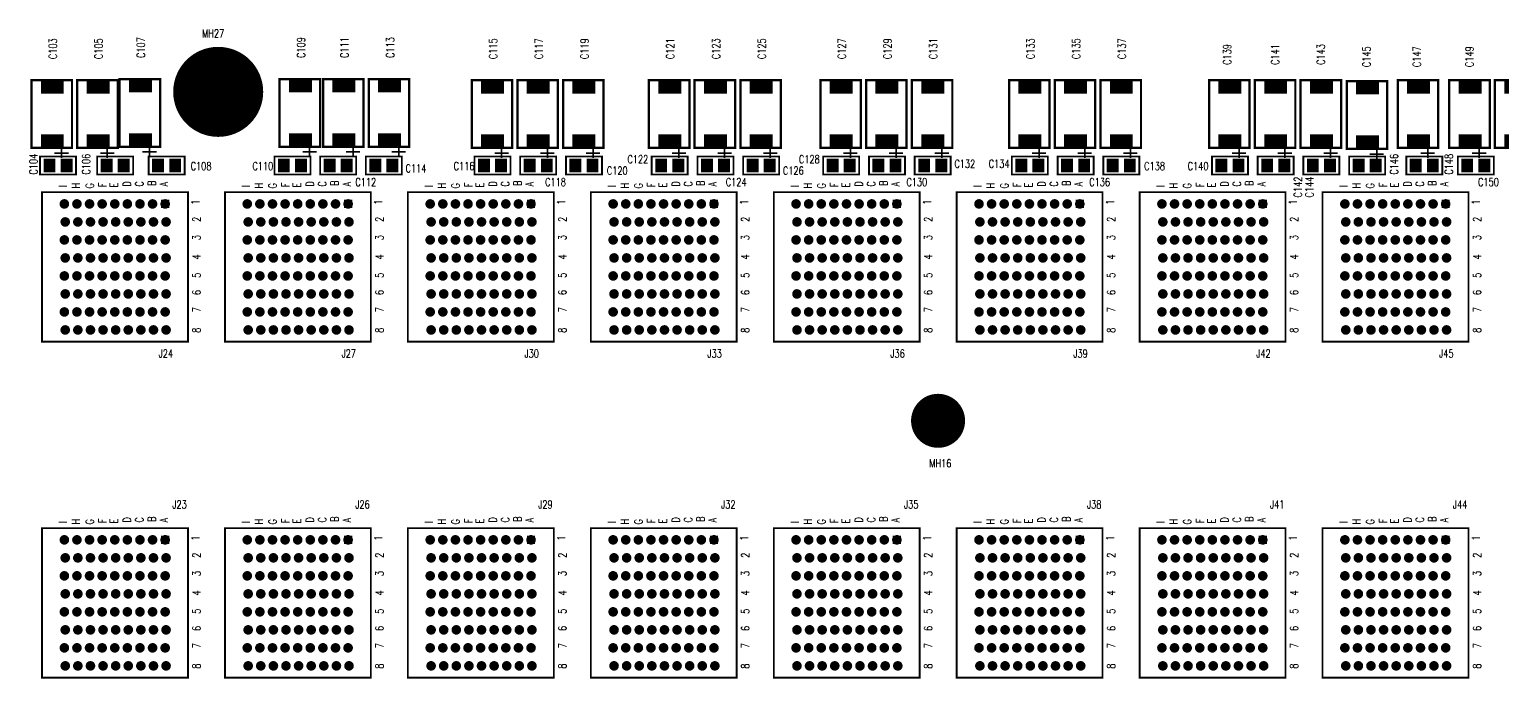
# Model space of a CAD drawing. Extents: x -1 to 432, y 0 to 280.
# Drawn here: x 114.9 to 278.6, y 104.3 to 176.4 of the extents above; entities that cross this region are included whole.
import ezdxf

# ---------------------------------------------------------------- set-up
doc = ezdxf.new("R2010")
doc.units = 0
for name, color, linetype in [('DRIL_NPLTE_THRU_01', 176, 'CONTINUOUS'), ('DRIL_PLTE_THRU_01', 176, 'CONTINUOUS'), ('DRIL_SYMBOL', 2, 'CONTINUOUS'), ('PADS_INNER', 5, 'CONTINUOUS'), ('PADS_TOP', 5, 'CONTINUOUS'), ('PADS_XR_21', 4, 'CONTINUOUS'), ('PADS_XR_23', 4, 'CONTINUOUS'), ('PADS_XR_28', 4, 'CONTINUOUS'), ('PART_NAME_26', 255, 'CONTINUOUS'), ('PART_TOP_2DLINE_26', 222, 'CONTINUOUS'), ('PART_TOP_TEXT_26', 222, 'CONTINUOUS')]:
    doc.layers.add(name, color=color, linetype=linetype)
doc.styles.add('W0$127', font='simplex', dxfattribs={"width": 0.75})
doc.styles.add('W0$254', font='simplex', dxfattribs={"width": 0.75})

# ---------------------------------------------------------------- blocks, each defined once
blk = doc.blocks.new('SMOOTH_0$2032')
at = {"const_width": 0.1016}
blk.add_lwpolyline([(-0.0508, 0, 1), (0.0508, 0, 1)], format="xyb", close=True, dxfattribs=at)
blk = doc.blocks.new('PART_BODY_TOP_6')
at = {"layer": 'PART_TOP_2DLINE_26', "const_width": 0.2032}
blk.add_lwpolyline([(-8.3058, 8.128), (8.3058, 8.128), (8.3058, -8.0772), (-8.3058, -8.0772)], close=True, dxfattribs=at)
at = {"layer": 'PART_TOP_2DLINE_26'}
for p in [(-8.3058, 8.128), (8.3058, 8.128), (-8.3058, -8.0772), (8.3058, -8.0772)]:
    blk.add_blockref('SMOOTH_0$2032', p, dxfattribs=at)
at = {"layer": 'PART_TOP_TEXT_26', "style": 'W0$127', "width": 0.75}
for s, p in [('I', (8.8646, 5.3594)), ('G', (8.7122, 2.3876)), ('H', (8.7122, 3.9116)), ('F', (8.8646, 0.9652)), ('E', (8.8138, -0.3048)), ('D', (8.9154, -1.7526)), ('C', (8.9154, -3.1242)), ('B', (8.9916, -4.4958)), ('A', (8.9408, -5.842)), ('8', (-7.3152, -9.4742)), ('7', (-5.0292, -9.4742)), ('6', (-3.1242, -9.4742)), ('5', (-1.2192, -9.4742)), ('4', (0.8128, -9.4742)), ('3', (2.9718, -9.4742)), ('2', (5.0038, -9.4742)), ('1', (6.9088, -9.3472))]:
    blk.add_text(s, height=0.889, dxfattribs=at).set_placement(p)
blk = doc.blocks.new('DRIL_SYMBOL_0$5')
at = {"layer": 'DRIL_SYMBOL', "const_width": 0.0508}
for points in [[(-0.254, 0), (0.254, 0)], [(0, -0.254), (0, 0.254)]]:
    blk.add_lwpolyline(points, dxfattribs=at)
blk = doc.blocks.new('DRIL_HOLE_0$5')
at = {"const_width": 0.25}
blk.add_lwpolyline([(-0.125, 0, 1), (0.125, 0, 1)], format="xyb", close=True, dxfattribs=at)
blk.add_blockref('DRIL_SYMBOL_0$5', (0, 0))
blk = doc.blocks.new('PAD_2')
at = {"const_width": 0.4572}
blk.add_lwpolyline([(0, -0.2286, 1), (0, 0.2286, 1)], format="xyb", close=True, dxfattribs=at)
blk = doc.blocks.new('PAD_3')
at = {"const_width": 0.5334}
blk.add_lwpolyline([(0, -0.2667, 1), (0, 0.2667, 1)], format="xyb", close=True, dxfattribs=at)
blk = doc.blocks.new('STK_TOP_374')
at = {"layer": 'DRIL_PLTE_THRU_01'}
blk.add_blockref('DRIL_HOLE_0$5', (0, 0), dxfattribs=at)
at = {"layer": 'PADS_INNER'}
blk.add_blockref('PAD_2', (0, 0), dxfattribs=at)
at = {"layer": 'PADS_TOP'}
blk.add_blockref('PAD_2', (0, 0), dxfattribs=at)
at = {"layer": 'PADS_XR_21'}
blk.add_blockref('PAD_3', (0, 0), dxfattribs=at)
at = {"layer": 'PADS_XR_28'}
blk.add_blockref('PAD_3', (0, 0), dxfattribs=at)
blk = doc.blocks.new('PAD_4')
at = {"const_width": 0.9144}
blk.add_lwpolyline([(-0.4572, 0), (0.4572, 0)], dxfattribs=at)
blk = doc.blocks.new('STK_TOP_377')
at = {"layer": 'DRIL_PLTE_THRU_01'}
blk.add_blockref('DRIL_HOLE_0$5', (0, 0), dxfattribs=at)
at = {"layer": 'PADS_INNER'}
blk.add_blockref('PAD_2', (0, 0), dxfattribs=at)
at = {"layer": 'PADS_TOP'}
blk.add_blockref('PAD_4', (0, 0), dxfattribs=at)
at = {"layer": 'PADS_XR_21'}
blk.add_blockref('PAD_3', (0, 0), dxfattribs=at)
at = {"layer": 'PADS_XR_28'}
blk.add_blockref('PAD_3', (0, 0), dxfattribs=at)
blk = doc.blocks.new('SYM_TOP_8')
for name, p in [('PART_BODY_TOP_6', (0, 0)), ('STK_TOP_374', (-7, 5.55)), ('STK_TOP_374', (-5, 5.65)), ('STK_TOP_374', (-3, 5.55)), ('STK_TOP_374', (-1, 5.65)), ('STK_TOP_374', (1, 5.55)), ('STK_TOP_374', (3, 5.65)), ('STK_TOP_374', (5, 5.55)), ('STK_TOP_374', (7, 5.65)), ('STK_TOP_374', (-7, 4.15)), ('STK_TOP_374', (-7, 2.75)), ('STK_TOP_374', (-5, 4.25)), ('STK_TOP_374', (-5, 2.85)), ('STK_TOP_374', (-3, 4.15)), ('STK_TOP_374', (-3, 2.75)), ('STK_TOP_374', (-1, 4.25)), ('STK_TOP_374', (-1, 2.85)), ('STK_TOP_374', (1, 4.15)), ('STK_TOP_374', (1, 2.75)), ('STK_TOP_374', (3, 4.25)), ('STK_TOP_374', (3, 2.85)), ('STK_TOP_374', (5, 4.15)), ('STK_TOP_374', (5, 2.75)), ('STK_TOP_374', (7, 4.25)), ('STK_TOP_374', (7, 2.85)), ('STK_TOP_374', (-7, 1.35)), ('STK_TOP_374', (-5, 1.45)), ('STK_TOP_374', (-3, 1.35)), ('STK_TOP_374', (-1, 1.45)), ('STK_TOP_374', (1, 1.35)), ('STK_TOP_374', (3, 1.45)), ('STK_TOP_374', (5, 1.35)), ('STK_TOP_374', (7, 1.45)), ('STK_TOP_374', (-7, -0.05)), ('STK_TOP_374', (-5, 0.05)), ('STK_TOP_374', (-3, -0.05)), ('STK_TOP_374', (-1, 0.05)), ('STK_TOP_374', (1, -0.05)), ('STK_TOP_374', (3, 0.05)), ('STK_TOP_374', (5, -0.05)), ('STK_TOP_374', (7, 0.05)), ('STK_TOP_374', (-7, -1.45)), ('STK_TOP_374', (-5, -1.35)), ('STK_TOP_374', (-3, -1.45)), ('STK_TOP_374', (-1, -1.35)), ('STK_TOP_374', (1, -1.45)), ('STK_TOP_374', (3, -1.35)), ('STK_TOP_374', (5, -1.45)), ('STK_TOP_374', (7, -1.35)), ('STK_TOP_374', (-7, -2.85)), ('STK_TOP_374', (-5, -2.75)), ('STK_TOP_374', (-3, -2.85)), ('STK_TOP_374', (-1, -2.75)), ('STK_TOP_374', (1, -2.85)), ('STK_TOP_374', (3, -2.75)), ('STK_TOP_374', (5, -2.85)), ('STK_TOP_374', (7, -2.75)), ('STK_TOP_374', (-7, -4.25)), ('STK_TOP_374', (-5, -4.15)), ('STK_TOP_374', (-3, -4.25)), ('STK_TOP_374', (-1, -4.15)), ('STK_TOP_374', (1, -4.25)), ('STK_TOP_374', (3, -4.15)), ('STK_TOP_374', (5, -4.25)), ('STK_TOP_374', (7, -4.15)), ('STK_TOP_374', (-7, -5.65)), ('STK_TOP_374', (-5, -5.55)), ('STK_TOP_374', (-3, -5.65)), ('STK_TOP_374', (-1, -5.55)), ('STK_TOP_374', (1, -5.65)), ('STK_TOP_374', (3, -5.55)), ('STK_TOP_374', (5, -5.65)), ('STK_TOP_377', (7, -5.55))]:
    blk.add_blockref(name, p)
blk = doc.blocks.new('PART_TOP_58')
blk.add_blockref('SYM_TOP_8', (0, 0))
at = {"layer": 'PART_NAME_26', "style": 'W0$127', "width": 0.75}
blk.add_text('J23', height=0.889, rotation=270, dxfattribs=at).set_placement((10.49, -6.35))
blk = doc.blocks.new('PART_TOP_59')
blk.add_blockref('SYM_TOP_8', (0, 0))
at = {"layer": 'PART_NAME_26', "style": 'W0$127', "width": 0.75}
blk.add_text('J24', height=0.889, rotation=270, dxfattribs=at).set_placement((-10.066, -4.826))
blk = doc.blocks.new('PART_TOP_60')
blk.add_blockref('SYM_TOP_8', (0, 0))
at = {"layer": 'PART_NAME_26', "style": 'W0$127', "width": 0.75}
blk.add_text('J26', height=0.889, rotation=270, dxfattribs=at).set_placement((10.49, -6.35))
blk = doc.blocks.new('PART_TOP_61')
blk.add_blockref('SYM_TOP_8', (0, 0))
at = {"layer": 'PART_NAME_26', "style": 'W0$127', "width": 0.75}
blk.add_text('J27', height=0.889, rotation=270, dxfattribs=at).set_placement((-10.066, -4.826))
blk = doc.blocks.new('PART_TOP_62')
blk.add_blockref('SYM_TOP_8', (0, 0))
at = {"layer": 'PART_NAME_26', "style": 'W0$127', "width": 0.75}
blk.add_text('J29', height=0.889, rotation=270, dxfattribs=at).set_placement((10.49, -6.35))
blk = doc.blocks.new('PART_TOP_63')
blk.add_blockref('SYM_TOP_8', (0, 0))
at = {"layer": 'PART_NAME_26', "style": 'W0$127', "width": 0.75}
blk.add_text('J30', height=0.889, rotation=270, dxfattribs=at).set_placement((-10.066, -4.826))
blk = doc.blocks.new('PART_TOP_64')
blk.add_blockref('SYM_TOP_8', (0, 0))
at = {"layer": 'PART_NAME_26', "style": 'W0$127', "width": 0.75}
blk.add_text('J32', height=0.889, rotation=270, dxfattribs=at).set_placement((10.49, -6.35))
blk = doc.blocks.new('PART_TOP_65')
blk.add_blockref('SYM_TOP_8', (0, 0))
at = {"layer": 'PART_NAME_26', "style": 'W0$127', "width": 0.75}
blk.add_text('J33', height=0.889, rotation=270, dxfattribs=at).set_placement((-10.066, -4.826))
blk = doc.blocks.new('PART_TOP_66')
blk.add_blockref('SYM_TOP_8', (0, 0))
at = {"layer": 'PART_NAME_26', "style": 'W0$127', "width": 0.75}
blk.add_text('J35', height=0.889, rotation=270, dxfattribs=at).set_placement((10.49, -6.35))
blk = doc.blocks.new('PART_TOP_67')
blk.add_blockref('SYM_TOP_8', (0, 0))
at = {"layer": 'PART_NAME_26', "style": 'W0$127', "width": 0.75}
blk.add_text('J36', height=0.889, rotation=270, dxfattribs=at).set_placement((-10.066, -4.826))
blk = doc.blocks.new('PART_TOP_68')
blk.add_blockref('SYM_TOP_8', (0, 0))
at = {"layer": 'PART_NAME_26', "style": 'W0$127', "width": 0.75}
blk.add_text('J38', height=0.889, rotation=270, dxfattribs=at).set_placement((10.49, -6.35))
blk = doc.blocks.new('PART_TOP_69')
blk.add_blockref('SYM_TOP_8', (0, 0))
at = {"layer": 'PART_NAME_26', "style": 'W0$127', "width": 0.75}
blk.add_text('J39', height=0.889, rotation=270, dxfattribs=at).set_placement((-10.066, -4.826))
blk = doc.blocks.new('PART_TOP_70')
blk.add_blockref('SYM_TOP_8', (0, 0))
at = {"layer": 'PART_NAME_26', "style": 'W0$127', "width": 0.75}
blk.add_text('J41', height=0.889, rotation=270, dxfattribs=at).set_placement((10.49, -6.35))
blk = doc.blocks.new('PART_TOP_71')
blk.add_blockref('SYM_TOP_8', (0, 0))
at = {"layer": 'PART_NAME_26', "style": 'W0$127', "width": 0.75}
blk.add_text('J42', height=0.889, rotation=270, dxfattribs=at).set_placement((-10.066, -4.826))
blk = doc.blocks.new('PART_TOP_72')
blk.add_blockref('SYM_TOP_8', (0, 0))
at = {"layer": 'PART_NAME_26', "style": 'W0$127', "width": 0.75}
blk.add_text('J44', height=0.889, rotation=270, dxfattribs=at).set_placement((10.49, -6.35))
blk = doc.blocks.new('PART_TOP_73')
blk.add_blockref('SYM_TOP_8', (0, 0))
at = {"layer": 'PART_NAME_26', "style": 'W0$127', "width": 0.75}
blk.add_text('J45', height=0.889, rotation=270, dxfattribs=at).set_placement((-10.066, -4.826))
blk = doc.blocks.new('SMOOTH_0$254')
at = {"const_width": 0.127}
blk.add_lwpolyline([(-0.0635, 0, 1), (0.0635, 0, 1)], format="xyb", close=True, dxfattribs=at)
blk = doc.blocks.new('PART_BODY_TOP_30796')
at = {"layer": 'PART_TOP_2DLINE_26', "const_width": 0.254}
blk.add_lwpolyline([(-3.7592, 2.3114), (3.7592, 2.3114), (3.7592, -2.1844), (-3.7592, -2.1844)], close=True, dxfattribs=at)
at = {"layer": 'PART_TOP_2DLINE_26'}
for p in [(-3.7592, 2.3114), (3.7592, 2.3114), (-3.7592, -2.1844), (3.7592, -2.1844)]:
    blk.add_blockref('SMOOTH_0$254', p, dxfattribs=at)
at = {"layer": 'PART_TOP_TEXT_26', "style": 'W0$254', "width": 0.75}
blk.add_text('+', height=1.778, dxfattribs=at).set_placement((-5.08, -1.778))
blk = doc.blocks.new('DRIL_HOLE_0')
blk.add_lwpolyline([(0, 0, 1), (0, 0, 1)], format="xyb", close=True)
blk = doc.blocks.new('PAD_12')
blk.add_lwpolyline([(0, 0, 1), (0, 0, 1)], format="xyb", close=True)
blk = doc.blocks.new('PAD_13')
at = {"const_width": 1.4524}
blk.add_lwpolyline([(-1.2762, 0), (1.2762, 0)], dxfattribs=at)
blk = doc.blocks.new('PAD_14')
at = {"const_width": 1.3}
blk.add_lwpolyline([(-1.2, 0), (1.2, 0)], dxfattribs=at)
blk = doc.blocks.new('STK_TOP_130')
at = {"layer": 'DRIL_NPLTE_THRU_01'}
blk.add_blockref('DRIL_HOLE_0', (0, 0), dxfattribs=at)
at = {"layer": 'PADS_INNER'}
blk.add_blockref('PAD_12', (0, 0), dxfattribs=at)
at = {"layer": 'PADS_TOP', "rotation": 90}
blk.add_blockref('PAD_14', (0, 0), dxfattribs=at)
at = {"layer": 'PADS_XR_21', "rotation": 90}
blk.add_blockref('PAD_13', (0, 0), dxfattribs=at)
at = {"layer": 'PADS_XR_23', "rotation": 90}
blk.add_blockref('PAD_14', (0, 0), dxfattribs=at)
blk = doc.blocks.new('SYM_TOP_13')
for name, p in [('PART_BODY_TOP_30796', (0, 0)), ('STK_TOP_130', (-2.9972, 0)), ('STK_TOP_130', (3.0028, 0))]:
    blk.add_blockref(name, p)
blk = doc.blocks.new('PART_TOP_134')
blk.add_blockref('SYM_TOP_13', (0, 0))
at = {"layer": 'PART_NAME_26', "style": 'W0$127', "width": 0.75}
blk.add_text('C103', height=0.889, dxfattribs=at).set_placement((6.1, -0.51))
blk = doc.blocks.new('PART_TOP_135')
blk.add_blockref('SYM_TOP_13', (0, 0))
at = {"layer": 'PART_NAME_26', "style": 'W0$127', "width": 0.75}
blk.add_text('C105', height=0.889, dxfattribs=at).set_placement((6.1, -0.51))
blk = doc.blocks.new('PART_TOP_136')
blk.add_blockref('SYM_TOP_13', (0, 0))
at = {"layer": 'PART_NAME_26', "style": 'W0$127', "width": 0.75}
blk.add_text('C107', height=0.889, dxfattribs=at).set_placement((6.1, -0.51))
blk = doc.blocks.new('PART_TOP_137')
blk.add_blockref('SYM_TOP_13', (0, 0))
at = {"layer": 'PART_NAME_26', "style": 'W0$127', "width": 0.75}
blk.add_text('C109', height=0.889, dxfattribs=at).set_placement((6.1, -0.51))
blk = doc.blocks.new('PART_TOP_138')
blk.add_blockref('SYM_TOP_13', (0, 0))
at = {"layer": 'PART_NAME_26', "style": 'W0$127', "width": 0.75}
blk.add_text('C111', height=0.889, dxfattribs=at).set_placement((6.1, -0.51))
blk = doc.blocks.new('PART_TOP_139')
blk.add_blockref('SYM_TOP_13', (0, 0))
at = {"layer": 'PART_NAME_26', "style": 'W0$127', "width": 0.75}
blk.add_text('C113', height=0.889, dxfattribs=at).set_placement((6.1, -0.51))
blk = doc.blocks.new('PART_TOP_140')
blk.add_blockref('SYM_TOP_13', (0, 0))
at = {"layer": 'PART_NAME_26', "style": 'W0$127', "width": 0.75}
blk.add_text('C115', height=0.889, dxfattribs=at).set_placement((6.1, -0.51))
blk = doc.blocks.new('PART_TOP_141')
blk.add_blockref('SYM_TOP_13', (0, 0))
at = {"layer": 'PART_NAME_26', "style": 'W0$127', "width": 0.75}
blk.add_text('C117', height=0.889, dxfattribs=at).set_placement((6.1, -0.51))
blk = doc.blocks.new('PART_TOP_142')
blk.add_blockref('SYM_TOP_13', (0, 0))
at = {"layer": 'PART_NAME_26', "style": 'W0$127', "width": 0.75}
blk.add_text('C119', height=0.889, dxfattribs=at).set_placement((6.1, -0.51))
blk = doc.blocks.new('PART_TOP_143')
blk.add_blockref('SYM_TOP_13', (0, 0))
at = {"layer": 'PART_NAME_26', "style": 'W0$127', "width": 0.75}
blk.add_text('C121', height=0.889, dxfattribs=at).set_placement((6.1, -0.51))
blk = doc.blocks.new('PART_TOP_144')
blk.add_blockref('SYM_TOP_13', (0, 0))
at = {"layer": 'PART_NAME_26', "style": 'W0$127', "width": 0.75}
blk.add_text('C123', height=0.889, dxfattribs=at).set_placement((6.1, -0.51))
blk = doc.blocks.new('PART_TOP_145')
blk.add_blockref('SYM_TOP_13', (0, 0))
at = {"layer": 'PART_NAME_26', "style": 'W0$127', "width": 0.75}
blk.add_text('C125', height=0.889, dxfattribs=at).set_placement((6.1, -0.51))
blk = doc.blocks.new('PART_TOP_146')
blk.add_blockref('SYM_TOP_13', (0, 0))
at = {"layer": 'PART_NAME_26', "style": 'W0$127', "width": 0.75}
blk.add_text('C127', height=0.889, dxfattribs=at).set_placement((6.1, -0.51))
blk = doc.blocks.new('PART_TOP_147')
blk.add_blockref('SYM_TOP_13', (0, 0))
at = {"layer": 'PART_NAME_26', "style": 'W0$127', "width": 0.75}
blk.add_text('C129', height=0.889, dxfattribs=at).set_placement((6.1, -0.51))
blk = doc.blocks.new('PART_TOP_148')
blk.add_blockref('SYM_TOP_13', (0, 0))
at = {"layer": 'PART_NAME_26', "style": 'W0$127', "width": 0.75}
blk.add_text('C131', height=0.889, dxfattribs=at).set_placement((6.1, -0.51))
blk = doc.blocks.new('PART_TOP_149')
blk.add_blockref('SYM_TOP_13', (0, 0))
at = {"layer": 'PART_NAME_26', "style": 'W0$127', "width": 0.75}
blk.add_text('C133', height=0.889, dxfattribs=at).set_placement((6.1, -0.51))
blk = doc.blocks.new('PART_TOP_150')
blk.add_blockref('SYM_TOP_13', (0, 0))
at = {"layer": 'PART_NAME_26', "style": 'W0$127', "width": 0.75}
blk.add_text('C135', height=0.889, dxfattribs=at).set_placement((6.1, -0.51))
blk = doc.blocks.new('PART_TOP_151')
blk.add_blockref('SYM_TOP_13', (0, 0))
at = {"layer": 'PART_NAME_26', "style": 'W0$127', "width": 0.75}
blk.add_text('C137', height=0.889, dxfattribs=at).set_placement((6.1, -0.51))
blk = doc.blocks.new('PART_TOP_152')
blk.add_blockref('SYM_TOP_13', (0, 0))
at = {"layer": 'PART_NAME_26', "style": 'W0$127', "width": 0.75}
blk.add_text('C139', height=0.889, dxfattribs=at).set_placement((5.46, -0.13))
blk = doc.blocks.new('PART_TOP_153')
blk.add_blockref('SYM_TOP_13', (0, 0))
at = {"layer": 'PART_NAME_26', "style": 'W0$127', "width": 0.75}
blk.add_text('C141', height=0.889, dxfattribs=at).set_placement((5.46, -0.38))
blk = doc.blocks.new('PART_TOP_154')
blk.add_blockref('SYM_TOP_13', (0, 0))
at = {"layer": 'PART_NAME_26', "style": 'W0$127', "width": 0.75}
blk.add_text('C143', height=0.889, dxfattribs=at).set_placement((5.46, -0.38))
blk = doc.blocks.new('PART_TOP_155')
blk.add_blockref('SYM_TOP_13', (0, 0))
at = {"layer": 'PART_NAME_26', "style": 'W0$127', "width": 0.75}
blk.add_text('C145', height=0.889, dxfattribs=at).set_placement((5.31, -0.34))
blk = doc.blocks.new('PART_TOP_156')
blk.add_blockref('SYM_TOP_13', (0, 0))
at = {"layer": 'PART_NAME_26', "style": 'W0$127', "width": 0.75}
blk.add_text('C147', height=0.889, dxfattribs=at).set_placement((5.21, -0.25))
blk = doc.blocks.new('PART_TOP_157')
blk.add_blockref('SYM_TOP_13', (0, 0))
at = {"layer": 'PART_NAME_26', "style": 'W0$127', "width": 0.75}
blk.add_text('C149', height=0.889, dxfattribs=at).set_placement((5.21, -0.38))
blk = doc.blocks.new('PART_TOP_158')
blk.add_blockref('SYM_TOP_13', (0, 0))
at = {"layer": 'PART_NAME_26', "style": 'W0$127', "width": 0.75}
blk.add_text('C151', height=0.889, dxfattribs=at).set_placement((5.21, -0.38))
blk = doc.blocks.new('PART_BODY_TOP_30799')
at = {"layer": 'PART_TOP_2DLINE_26', "const_width": 0.2032}
blk.add_lwpolyline([(-1.999996, -0.999998), (1.999996, -0.999998), (1.999996, 0.999998), (-1.999996, 0.999998), (-1.999996, -0.999998)], dxfattribs=at)
at = {"layer": 'PART_TOP_2DLINE_26'}
for p in [(-1.999996, 0.999998), (1.999996, 0.999998), (-1.999996, -0.999998), (-1.999996, -0.999998), (1.999996, -0.999998)]:
    blk.add_blockref('SMOOTH_0$2032', p, dxfattribs=at)
blk = doc.blocks.new('PAD_15')
at = {"const_width": 1.321}
blk.add_lwpolyline([(-0.762, 0), (0.762, 0)], dxfattribs=at)
blk = doc.blocks.new('STK_TOP_54')
at = {"layer": 'DRIL_PLTE_THRU_01'}
blk.add_blockref('DRIL_HOLE_0', (0, 0), dxfattribs=at)
at = {"layer": 'PADS_INNER'}
blk.add_blockref('PAD_12', (0, 0), dxfattribs=at)
at = {"layer": 'PADS_TOP', "rotation": 90}
blk.add_blockref('PAD_15', (0, 0), dxfattribs=at)
blk = doc.blocks.new('SYM_TOP_16')
for name, p in [('PART_BODY_TOP_30799', (0, 0)), ('STK_TOP_54', (-0.94996, 0)), ('STK_TOP_54', (0.94996, 0))]:
    blk.add_blockref(name, p)
blk = doc.blocks.new('PART_TOP_264')
blk.add_blockref('SYM_TOP_16', (0, 0))
at = {"layer": 'PART_NAME_26', "style": 'W0$127', "width": 0.75}
blk.add_text('C104', height=0.889, rotation=270, dxfattribs=at).set_placement((2.286, 1.016))
blk = doc.blocks.new('PART_TOP_265')
blk.add_blockref('SYM_TOP_16', (0, 0))
at = {"layer": 'PART_NAME_26', "style": 'W0$127', "width": 0.75}
blk.add_text('C106', height=0.889, rotation=270, dxfattribs=at).set_placement((2.794, 1.016))
blk = doc.blocks.new('PART_TOP_266')
blk.add_blockref('SYM_TOP_16', (0, 0))
at = {"layer": 'PART_NAME_26', "style": 'W0$127', "width": 0.75}
blk.add_text('C108', height=0.889, dxfattribs=at).set_placement((2.667, -0.508))
blk = doc.blocks.new('PART_TOP_267')
blk.add_blockref('SYM_TOP_16', (0, 0))
at = {"layer": 'PART_NAME_26', "style": 'W0$127', "width": 0.75}
blk.add_text('C110', height=0.889, rotation=180, dxfattribs=at).set_placement((4.445, 0.508))
blk = doc.blocks.new('PART_TOP_268')
blk.add_blockref('SYM_TOP_16', (0, 0))
at = {"layer": 'PART_NAME_26', "style": 'W0$127', "width": 0.75}
blk.add_text('C112', height=0.889, rotation=180, dxfattribs=at).set_placement((-1.91, 2.29))
blk = doc.blocks.new('PART_TOP_269')
blk.add_blockref('SYM_TOP_16', (0, 0))
at = {"layer": 'PART_NAME_26', "style": 'W0$127', "width": 0.75}
blk.add_text('C114', height=0.889, dxfattribs=at).set_placement((2.413, -0.762))
blk = doc.blocks.new('PART_TOP_270')
blk.add_blockref('SYM_TOP_16', (0, 0))
at = {"layer": 'PART_NAME_26', "style": 'W0$127', "width": 0.75}
blk.add_text('C116', height=0.889, rotation=180, dxfattribs=at).set_placement((4.318, 0.508))
blk = doc.blocks.new('PART_TOP_271')
blk.add_blockref('SYM_TOP_16', (0, 0))
at = {"layer": 'PART_NAME_26', "style": 'W0$127', "width": 0.75}
blk.add_text('C118', height=0.889, rotation=180, dxfattribs=at).set_placement((-0.762, 2.286))
blk = doc.blocks.new('PART_TOP_272')
blk.add_blockref('SYM_TOP_16', (0, 0))
at = {"layer": 'PART_NAME_26', "style": 'W0$127', "width": 0.75}
blk.add_text('C120', height=0.889, dxfattribs=at).set_placement((2.54, -1.016))
blk = doc.blocks.new('PART_TOP_273')
blk.add_blockref('SYM_TOP_16', (0, 0))
at = {"layer": 'PART_NAME_26', "style": 'W0$127', "width": 0.75}
blk.add_text('C122', height=0.889, rotation=180, dxfattribs=at).set_placement((4.7, -0.25))
blk = doc.blocks.new('PART_TOP_274')
blk.add_blockref('SYM_TOP_16', (0, 0))
at = {"layer": 'PART_NAME_26', "style": 'W0$127', "width": 0.75}
blk.add_text('C124', height=0.889, rotation=180, dxfattribs=at).set_placement((-1.143, 2.286))
blk = doc.blocks.new('PART_TOP_275')
blk.add_blockref('SYM_TOP_16', (0, 0))
at = {"layer": 'PART_NAME_26', "style": 'W0$127', "width": 0.75}
blk.add_text('C126', height=0.889, dxfattribs=at).set_placement((2.413, -1.016))
blk = doc.blocks.new('PART_TOP_276')
blk.add_blockref('SYM_TOP_16', (0, 0))
at = {"layer": 'PART_NAME_26', "style": 'W0$127', "width": 0.75}
blk.add_text('C128', height=0.889, rotation=180, dxfattribs=at).set_placement((4.7, -0.25))
blk = doc.blocks.new('PART_TOP_277')
blk.add_blockref('SYM_TOP_16', (0, 0))
at = {"layer": 'PART_NAME_26', "style": 'W0$127', "width": 0.75}
blk.add_text('C130', height=0.889, rotation=180, dxfattribs=at).set_placement((-2.16, 2.29))
blk = doc.blocks.new('PART_TOP_278')
blk.add_blockref('SYM_TOP_16', (0, 0))
at = {"layer": 'PART_NAME_26', "style": 'W0$127', "width": 0.75}
blk.add_text('C132', height=0.889, dxfattribs=at).set_placement((2.413, -0.254))
blk = doc.blocks.new('PART_TOP_279')
blk.add_blockref('SYM_TOP_16', (0, 0))
at = {"layer": 'PART_NAME_26', "style": 'W0$127', "width": 0.75}
blk.add_text('C134', height=0.889, rotation=180, dxfattribs=at).set_placement((4.572, 0.254))
blk = doc.blocks.new('PART_TOP_280')
blk.add_blockref('SYM_TOP_16', (0, 0))
at = {"layer": 'PART_NAME_26', "style": 'W0$127', "width": 0.75}
blk.add_text('C136', height=0.889, rotation=180, dxfattribs=at).set_placement((-1.52, 2.29))
blk = doc.blocks.new('PART_TOP_281')
blk.add_blockref('SYM_TOP_16', (0, 0))
at = {"layer": 'PART_NAME_26', "style": 'W0$127', "width": 0.75}
blk.add_text('C138', height=0.889, dxfattribs=at).set_placement((2.54, -0.508))
blk = doc.blocks.new('PART_TOP_282')
blk.add_blockref('SYM_TOP_16', (0, 0))
at = {"layer": 'PART_NAME_26', "style": 'W0$127', "width": 0.75}
blk.add_text('C140', height=0.889, rotation=180, dxfattribs=at).set_placement((4.699, 0.508))
blk = doc.blocks.new('PART_TOP_283')
blk.add_blockref('SYM_TOP_16', (0, 0))
at = {"layer": 'PART_NAME_26', "style": 'W0$127', "width": 0.75}
blk.add_text('C142', height=0.889, rotation=90, dxfattribs=at).set_placement((2.921, -3.556))
blk = doc.blocks.new('PART_TOP_284')
blk.add_blockref('SYM_TOP_16', (0, 0))
at = {"layer": 'PART_NAME_26', "style": 'W0$127', "width": 0.75}
blk.add_text('C144', height=0.889, rotation=90, dxfattribs=at).set_placement((-0.889, -3.556))
blk = doc.blocks.new('PART_TOP_285')
blk.add_blockref('SYM_TOP_16', (0, 0))
at = {"layer": 'PART_NAME_26', "style": 'W0$127', "width": 0.75}
blk.add_text('C146', height=0.889, rotation=270, dxfattribs=at).set_placement((-3.43, 1.02))
blk = doc.blocks.new('PART_TOP_286')
blk.add_blockref('SYM_TOP_16', (0, 0))
at = {"layer": 'PART_NAME_26', "style": 'W0$127', "width": 0.75}
blk.add_text('C148', height=0.889, rotation=270, dxfattribs=at).set_placement((-3.17, 1.02))
blk = doc.blocks.new('PART_TOP_287')
blk.add_blockref('SYM_TOP_16', (0, 0))
at = {"layer": 'PART_NAME_26', "style": 'W0$127', "width": 0.75}
blk.add_text('C150', height=0.889, rotation=180, dxfattribs=at).set_placement((-0.254, 2.286))
blk = doc.blocks.new('DRIL_SYMBOL_7')
at = {"layer": 'DRIL_SYMBOL', "const_width": 0.0508}
for points in [[(-0.254, 0), (0.254, 0)], [(0, -0.254), (0, 0.254)]]:
    blk.add_lwpolyline(points, dxfattribs=at)
blk = doc.blocks.new('DRIL_HOLE_7')
at = {"const_width": 3.5}
blk.add_lwpolyline([(-1.75, 0, 1), (1.75, 0, 1)], format="xyb", close=True, dxfattribs=at)
blk.add_blockref('DRIL_SYMBOL_7', (0, 0))
blk = doc.blocks.new('PAD_0')
at = {"const_width": 5}
blk.add_lwpolyline([(0, -2.5, 1), (0, 2.5, 1)], format="xyb", close=True, dxfattribs=at)
blk = doc.blocks.new('STK_TOP_205')
at = {"layer": 'DRIL_PLTE_THRU_01'}
blk.add_blockref('DRIL_HOLE_7', (0, 0), dxfattribs=at)
at = {"layer": 'PADS_INNER'}
blk.add_blockref('PAD_0', (0, 0), dxfattribs=at)
at = {"layer": 'PADS_TOP'}
blk.add_blockref('PAD_0', (0, 0), dxfattribs=at)
blk = doc.blocks.new('SYM_TOP_12')
blk.add_blockref('STK_TOP_205', (0, 0))
blk = doc.blocks.new('PART_TOP_345')
blk.add_blockref('SYM_TOP_12', (0, 0))
at = {"layer": 'PART_NAME_26', "style": 'W0$127', "width": 0.75}
blk.add_text('MH27', height=0.889, dxfattribs=at).set_placement((-1.787906, 6.04393))
blk = doc.blocks.new('DRIL_SYMBOL_3$5')
at = {"layer": 'DRIL_SYMBOL', "const_width": 0.0508}
for points in [[(-0.254, 0), (0.254, 0)], [(0, -0.254), (0, 0.254)]]:
    blk.add_lwpolyline(points, dxfattribs=at)
blk = doc.blocks.new('DRIL_HOLE_3$5')
at = {"const_width": 1.75}
blk.add_lwpolyline([(-0.875, 0, 1), (0.875, 0, 1)], format="xyb", close=True, dxfattribs=at)
blk.add_blockref('DRIL_SYMBOL_3$5', (0, 0))
blk = doc.blocks.new('PAD_18')
at = {"const_width": 3}
blk.add_lwpolyline([(0, -1.5, 1), (0, 1.5, 1)], format="xyb", close=True, dxfattribs=at)
blk = doc.blocks.new('STK_TOP_206')
at = {"layer": 'DRIL_PLTE_THRU_01'}
blk.add_blockref('DRIL_HOLE_3$5', (0, 0), dxfattribs=at)
at = {"layer": 'PADS_INNER'}
blk.add_blockref('PAD_18', (0, 0), dxfattribs=at)
at = {"layer": 'PADS_TOP'}
blk.add_blockref('PAD_18', (0, 0), dxfattribs=at)
blk = doc.blocks.new('SYM_TOP_11')
blk.add_blockref('STK_TOP_206', (0, 0))
blk = doc.blocks.new('PART_TOP_352')
blk.add_blockref('SYM_TOP_11', (0, 0))
at = {"layer": 'PART_NAME_26', "style": 'W0$127', "width": 0.75}
blk.add_text('MH16', height=0.889, dxfattribs=at).set_placement((-0.98044, -5.16382))

msp = doc.modelspace()

# ---------------------------------------------------------------- block references
for name, p, rotation in [('PART_TOP_134', (117.475, 167.005), 90), ('PART_TOP_135', (122.555, 167.005), 90), ('PART_TOP_136', (127.254, 167.132), 90), ('PART_TOP_137', (145.034, 167.132), 90), ('PART_TOP_138', (149.86, 167.132), 90), ('PART_TOP_139', (154.94, 167.132), 90), ('PART_TOP_140', (166.37, 167.005), 90), ('PART_TOP_141', (171.45, 167.005), 90), ('PART_TOP_142', (176.53, 167.005), 90), ('PART_TOP_143', (186.055, 167.005), 90), ('PART_TOP_144', (191.135, 167.005), 90), ('PART_TOP_145', (196.215, 167.005), 90), ('PART_TOP_146', (205.105, 167.005), 90), ('PART_TOP_147', (210.185, 167.005), 90), ('PART_TOP_148', (215.265, 167.005), 90), ('PART_TOP_149', (226.06, 167.005), 90), ('PART_TOP_150', (231.14, 167.005), 90), ('PART_TOP_151', (236.22, 167.005), 90), ('PART_TOP_152', (248.285, 167.005), 90), ('PART_TOP_153', (253.365, 167.005), 90), ('PART_TOP_154', (258.445, 167.005), 90), ('PART_TOP_155', (263.56818, 166.90086), 90), ('PART_TOP_156', (269.24, 167.005), 90), ('PART_TOP_157', (274.955, 167.005), 90), ('PART_TOP_158', (280.035, 167.005), 90), ('PART_TOP_264', (118.11, 161.29), 180), ('PART_TOP_265', (124.46, 161.29), 180), ('PART_TOP_267', (144.145, 161.29), 180), ('PART_TOP_268', (149.225, 161.29), 180), ('PART_TOP_270', (166.37, 161.29), 180), ('PART_TOP_271', (171.45, 161.29), 180), ('PART_TOP_273', (186.055, 161.29), 180), ('PART_TOP_274', (191.135, 161.29), 180), ('PART_TOP_276', (205.105, 161.29), 180), ('PART_TOP_277', (210.185, 161.29), 180), ('PART_TOP_279', (226.06, 161.29), 180), ('PART_TOP_280', (231.14, 161.29), 180), ('PART_TOP_282', (248.285, 161.29), 180), ('PART_TOP_285', (263.525, 161.29), 180), ('PART_TOP_286', (269.875, 161.29), 180), ('PART_TOP_287', (275.59, 161.29), 180), ('PART_TOP_59', (124.46, 150.02), 90), ('PART_TOP_61', (144.78, 150.02), 90), ('PART_TOP_63', (165.1, 150.02), 90), ('PART_TOP_65', (185.42, 150.02), 90), ('PART_TOP_67', (205.74, 150.02), 90), ('PART_TOP_69', (226.06, 150.02), 90), ('PART_TOP_71', (246.38, 150.02), 90), ('PART_TOP_73', (266.7, 150.02), 90), ('PART_TOP_58', (124.46, 112.7), 90), ('PART_TOP_60', (144.78, 112.7), 90), ('PART_TOP_62', (165.1, 112.7), 90), ('PART_TOP_64', (185.42, 112.7), 90), ('PART_TOP_66', (205.74, 112.7), 90), ('PART_TOP_68', (226.06, 112.7), 90), ('PART_TOP_70', (246.38, 112.7), 90), ('PART_TOP_72', (266.7, 112.7), 90)]:
    msp.add_blockref(name, p, dxfattribs=dict(rotation=rotation))
for name, p in [('PART_TOP_345', (135.899906, 169.47007)), ('PART_TOP_266', (130.175, 161.29)), ('PART_TOP_269', (154.305, 161.29)), ('PART_TOP_272', (176.53, 161.29)), ('PART_TOP_275', (196.215, 161.29)), ('PART_TOP_278', (215.265, 161.29)), ('PART_TOP_281', (236.22, 161.29)), ('PART_TOP_283', (253.365, 161.29)), ('PART_TOP_284', (258.445, 161.29)), ('PART_TOP_352', (215.86444, 132.92582))]:
    msp.add_blockref(name, p)

doc.saveas('drawing.dxf')
